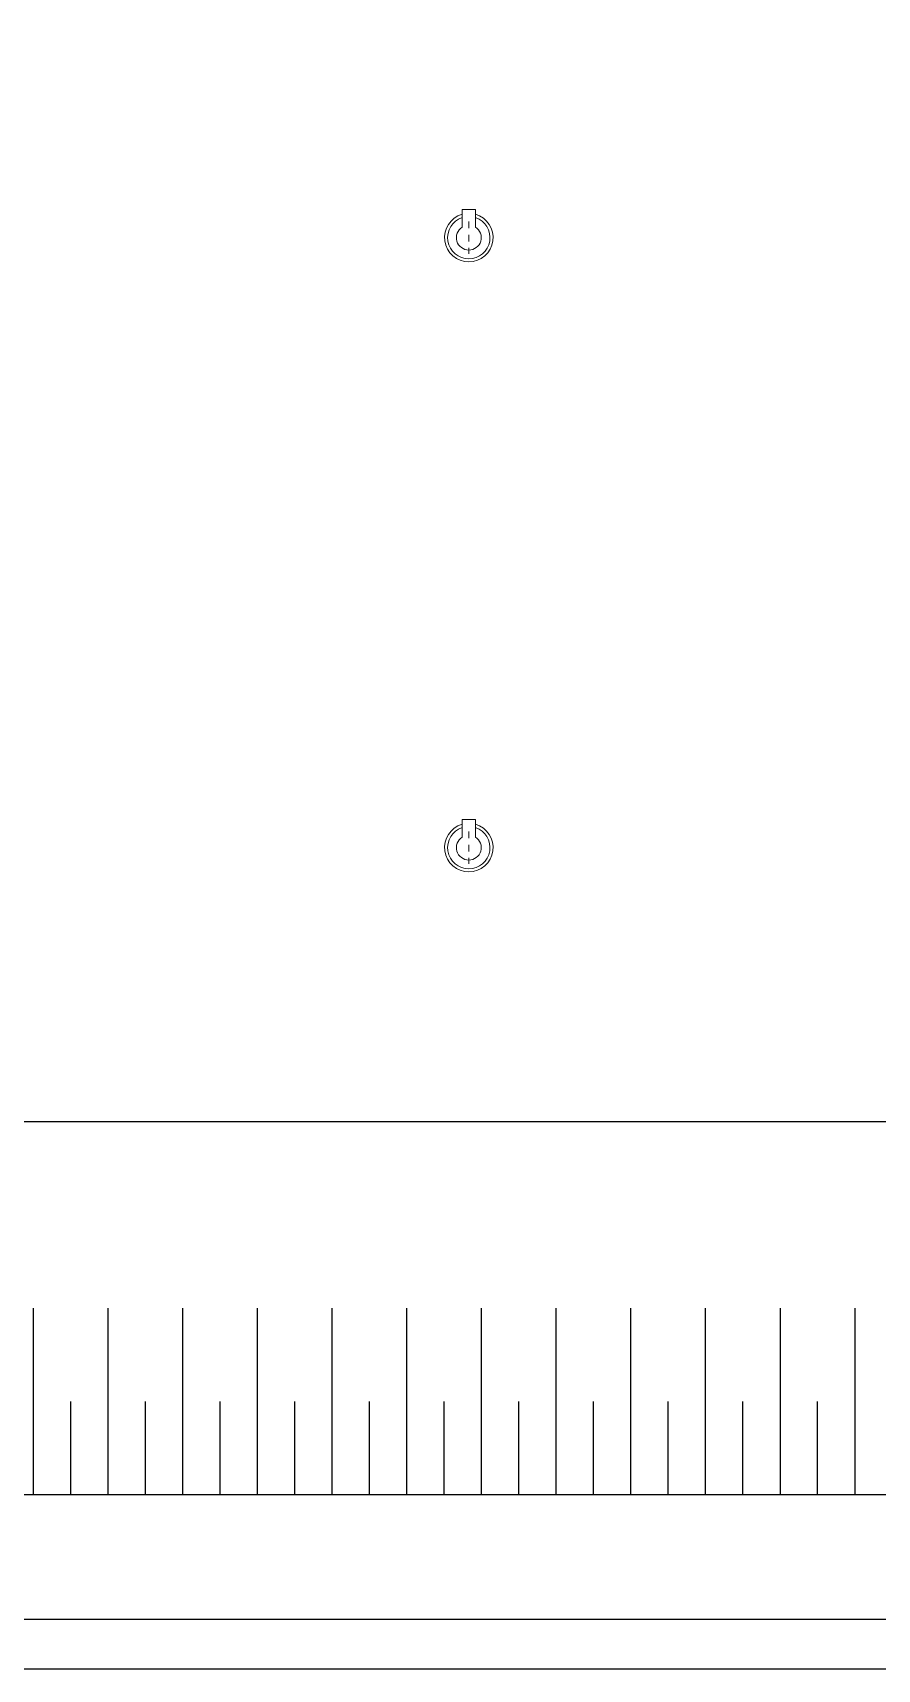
# Model space of a CAD drawing. Header units: millimetres. Extents: x 100 to 1222, y 100 to 694.
# Drawn here: x 339.21 to 351.93, y 513.11 to 537.76 of the extents above; entities that cross this region are included whole.
import ezdxf

# ---------------------------------------------------------------- set-up
doc = ezdxf.new("R2010")
doc.units = ezdxf.units.MM
doc.linetypes.add('SGC_DASHDOT', pattern=[1, 0.5, -0.25, 0, -0.25])
doc.layers.add('level 5', color=3, linetype='Continuous')
doc.layers.add('PAREDES', color=7, linetype='Continuous')
doc.layers.add('SGC-Conexoes (Linhas Externas)', color=6, linetype='Continuous', lineweight=9)
doc.layers.add('SGC-EIXOS', color=9, linetype='SGC_DASHDOT', lineweight=9)

# ---------------------------------------------------------------- blocks, each defined once
blk = doc.blocks.new('BB-2-GA01-N0-D0-S0', base_point=(95383.7, 227116.1))
at = {"layer": 'SGC-Conexoes (Linhas Externas)'}
for p, q in [((95270.7, 227143), (95270.7, 227089.3)), ((95341.5, 227143), (95270.7, 227143)), ((95341.5, 227089.3), (95270.7, 227089.3))]:
    blk.add_line(p, q, dxfattribs=at)
for radius, start, end in [(97.4, 196, 164), (85, 198.40808, 161.59192), (50, 212.46816, 147.53184)]:
    blk.add_arc((95383.7, 227116.1), radius, start, end, dxfattribs=at)
at = {"layer": 'SGC-EIXOS'}
blk.add_line((95318.7, 227116.1), (95448.7, 227116.1), dxfattribs=at)

msp = doc.modelspace()

# ---------------------------------------------------------------- linework, layer by layer
at = {"layer": 'level 5'}
for p, q in [((339.213, 518.549), (339.213, 515.737)), ((340.338, 518.549), (340.338, 515.737)), ((341.463, 518.549), (341.463, 515.737)), ((342.588, 518.549), (342.588, 515.737)), ((343.713, 518.549), (343.713, 515.737)), ((344.838, 518.549), (344.838, 515.737)), ((345.963, 518.549), (345.963, 515.737)), ((347.088, 518.549), (347.088, 515.737)), ((348.213, 518.549), (348.213, 515.737)), ((349.338, 518.549), (349.338, 515.737)), ((350.463, 518.549), (350.463, 515.737)), ((351.588, 518.549), (351.588, 515.737)), ((339.775, 517.143), (339.775, 515.737)), ((340.9, 517.143), (340.9, 515.737)), ((342.025, 517.143), (342.025, 515.737)), ((343.15, 517.143), (343.15, 515.737)), ((344.275, 517.143), (344.275, 515.737)), ((345.4, 517.143), (345.4, 515.737)), ((346.525, 517.143), (346.525, 515.737)), ((347.65, 517.143), (347.65, 515.737)), ((348.775, 517.143), (348.775, 515.737)), ((349.9, 517.143), (349.9, 515.737)), ((351.025, 517.143), (351.025, 515.737))]:
    msp.add_line(p, q, dxfattribs=at)
msp.add_lwpolyline([(327.4, 553.987), (388.525, 553.987), (388.525, 515.737), (330.213, 515.737), (330.213, 518.549)], dxfattribs=at)
at = {"layer": 'PAREDES'}
for p, q in [((330.213, 521.362), (382.9, 521.362)), ((390.4, 513.862), (215.967, 513.863)), ((391.15, 513.112), (215.217, 513.113))]:
    msp.add_line(p, q, dxfattribs=at)
msp.add_lwpolyline([(203.164, 513.113), (203.217, 609.525), (403.15, 555.862), (403.15, 513.112)], close=True, dxfattribs=at)

# ---------------------------------------------------------------- block references
at = {"layer": 'SGC-Conexoes (Linhas Externas)', "xscale": -0.00375, "yscale": 0.00375, "zscale": 0.00375, "rotation": 90}
for p in [(345.775, 534.674), (345.775, 525.487)]:
    msp.add_blockref('BB-2-GA01-N0-D0-S0', p, dxfattribs=at)

doc.saveas('drawing.dxf')
